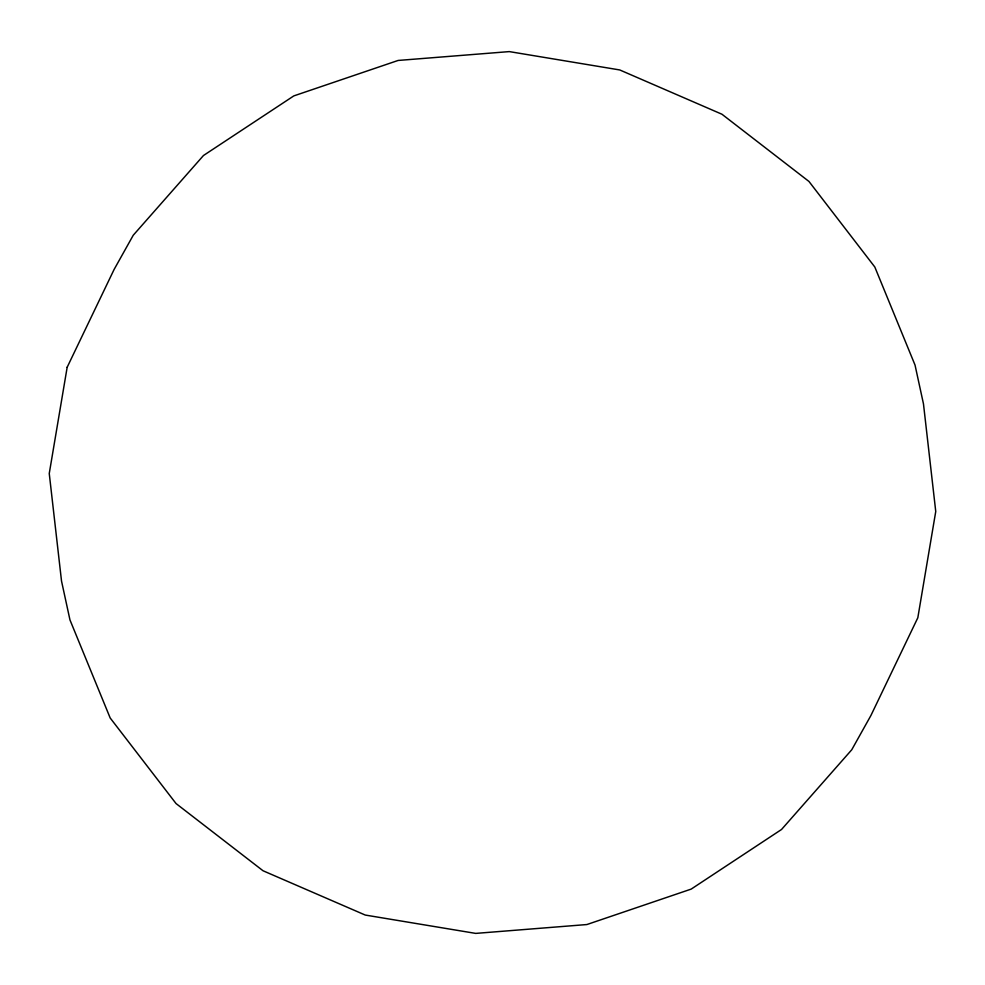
<?xml version="1.0" encoding="UTF-8"?>
<svg xmlns="http://www.w3.org/2000/svg" width="985" height="985" viewBox="0 0 985 985"><rect width="100%" height="100%" fill="white"/><g stroke="black" fill="none" stroke-linecap="round" stroke-linejoin="round"><path stroke-width="1.48" d="M67.177 367.233L49.25 473.514L61.526 581.088L69.96 619.91L110.185 717.991L176.044 803.551L263.044 870.765L365.25 915.053L475.706 933.398L586.875 924.546L691.187 889.098L781.536 829.481L851.754 749.757L870.912 715.504L917.823 617.767L935.75 511.486L923.474 403.912L915.04 365.09L874.815 267.009L808.956 181.449L721.956 114.235L619.75 69.947L509.294 51.602L398.125 60.454L293.813 95.902L203.464 155.519L133.246 235.243L114.088 269.496L67.177 367.233"/></g></svg>
